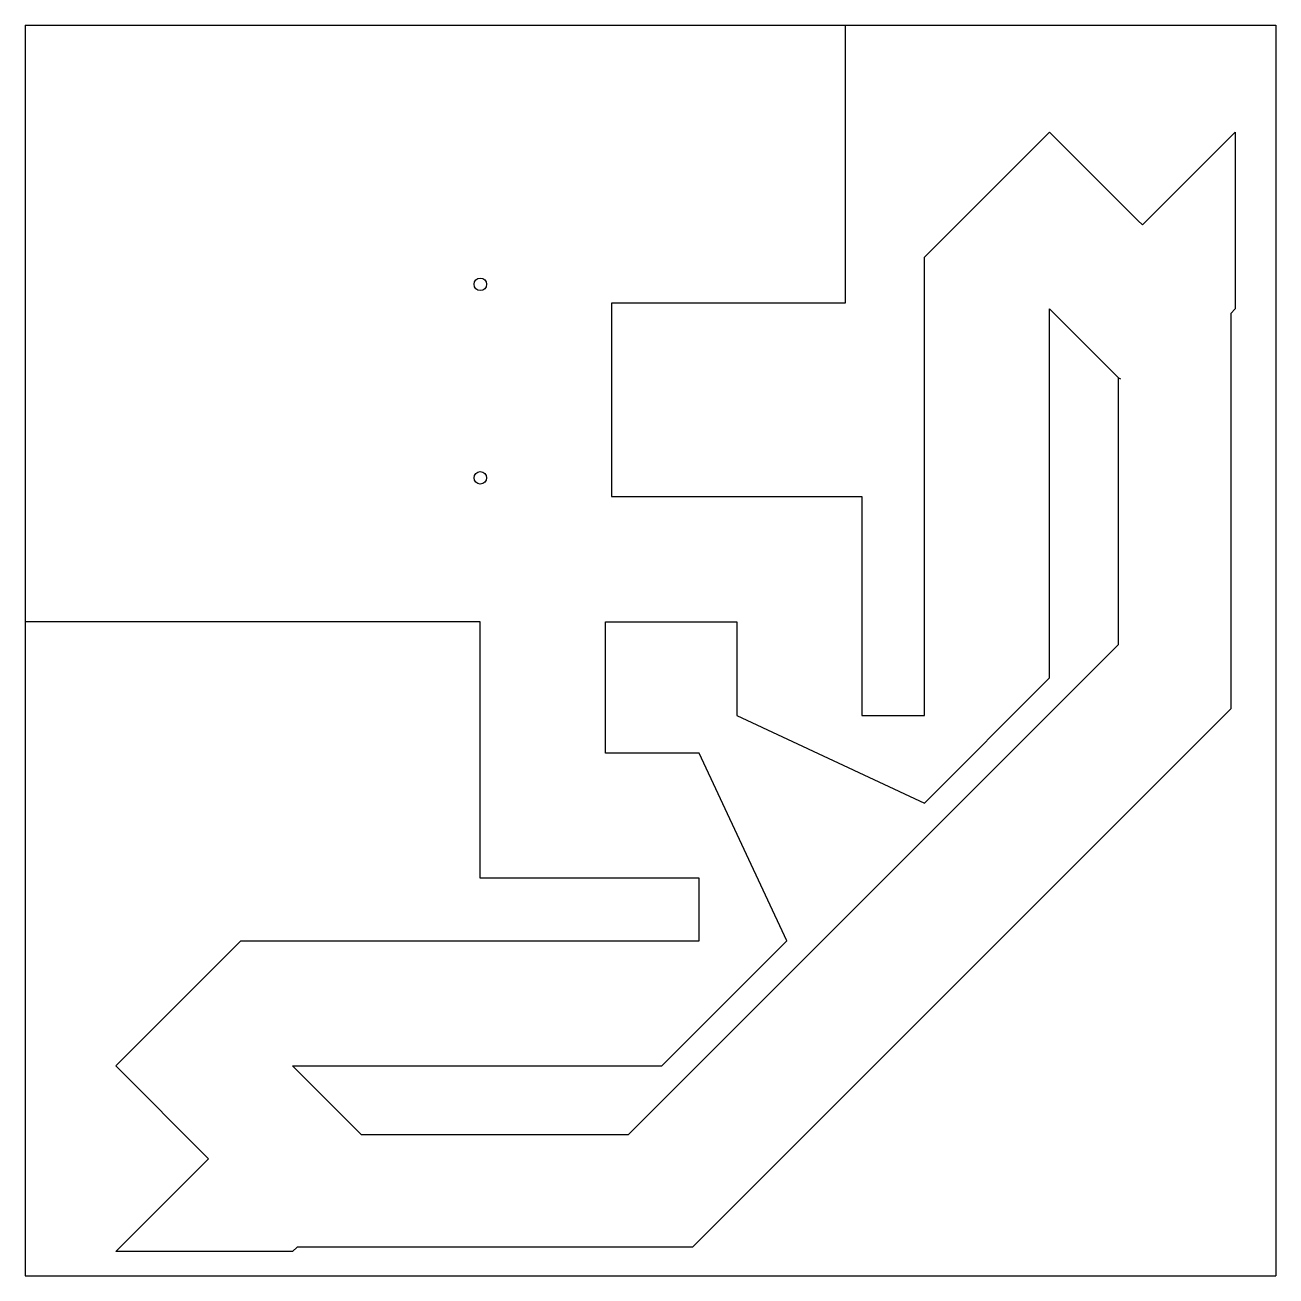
# Model space of a CAD drawing. Header units: millimetres. Extents: x 0 to 722, y 0 to 644.
# Drawn here: x 681.84 to 721.84, y 604.3 to 644.3 of the extents above; entities outside this region: 2.
import ezdxf

# ---------------------------------------------------------------- set-up
doc = ezdxf.new("R2010")
doc.units = ezdxf.units.MM
doc.layers.add('004_FINAL_(02_FLEX)', color=6, linetype='Continuous')
doc.styles.add('SLDTEXTSTYLE0', font='TXT', dxfattribs={"width": 0.7})

msp = doc.modelspace()

# ---------------------------------------------------------------- linework, layer by layer
at = {"layer": '004_FINAL_(02_FLEX)'}
for p, q in [((681.836, 644.304), (708.056, 644.304)), ((681.836, 644.304), (681.836, 625.225)), ((681.836, 644.304), (721.836, 644.304)), ((681.836, 644.304), (681.836, 604.304)), ((708.056, 644.304), (708.056, 635.413)), ((721.836, 644.304), (721.836, 604.304)), ((710.593, 636.882), (714.593, 640.882)), ((714.593, 640.882), (717.422, 638.054)), ((717.563, 637.912), (720.533, 640.882)), ((720.533, 640.882), (720.533, 635.225)), ((717.422, 638.054), (717.563, 637.912)), ((710.593, 622.225), (710.593, 636.882)), ((708.056, 635.413), (700.588, 635.413)), ((700.588, 635.413), (700.588, 629.225)), ((714.593, 623.425), (714.593, 635.225)), ((714.593, 635.225), (716.797, 633.022)), ((720.533, 635.225), (720.392, 635.084)), ((720.392, 635.084), (720.392, 622.435)), ((716.797, 633.022), (716.862, 632.988)), ((716.797, 624.497), (716.797, 633.022)), ((700.588, 629.225), (708.593, 629.225)), ((708.593, 629.225), (708.593, 622.225)), ((696.393, 625.225), (681.836, 625.225)), ((696.393, 623.025), (696.393, 625.225)), ((700.393, 625.225), (704.593, 625.225)), ((700.393, 621.025), (700.393, 625.225)), ((704.593, 625.225), (704.593, 622.225)), ((716.797, 624.497), (701.121, 608.822)), ((710.593, 619.425), (714.593, 623.425)), ((696.393, 617.025), (696.393, 623.025)), ((720.392, 622.435), (703.183, 605.227)), ((704.593, 622.225), (710.593, 619.425)), ((708.593, 622.225), (710.593, 622.225)), ((703.393, 621.025), (700.393, 621.025)), ((706.193, 615.025), (703.393, 621.025)), ((703.393, 617.025), (696.393, 617.025)), ((703.393, 615.025), (703.393, 617.025)), ((684.736, 611.025), (688.736, 615.025)), ((688.736, 615.025), (703.393, 615.025)), ((702.193, 611.025), (706.193, 615.025)), ((687.706, 608.055), (684.736, 611.025)), ((692.597, 608.822), (690.393, 611.025)), ((690.393, 611.025), (702.193, 611.025)), ((701.121, 608.822), (692.597, 608.822)), ((684.736, 605.085), (687.706, 608.055)), ((690.535, 605.227), (690.393, 605.085)), ((703.183, 605.227), (690.535, 605.227)), ((690.393, 605.085), (684.736, 605.085)), ((681.836, 604.304), (721.836, 604.304))]:
    msp.add_line(p, q, dxfattribs=at)
for centre in [(696.393, 636.013), (696.393, 629.825)]:
    msp.add_circle(centre, 0.2, dxfattribs=at)

# ---------------------------------------------------------------- texts
at = {"color": 7, "linetype": 'Continuous', "char_height": 5.1381, "attachment_point": 1, "style": 'SLDTEXTSTYLE0'}
for s, insert in [('SOLIDWORKS Educational Product.', (0, 14.331)), ('For Instructional Use Only.', (0, 6.623))]:
    msp.add_mtext(s, dxfattribs=dict(at, insert=insert))

doc.saveas('drawing.dxf')
